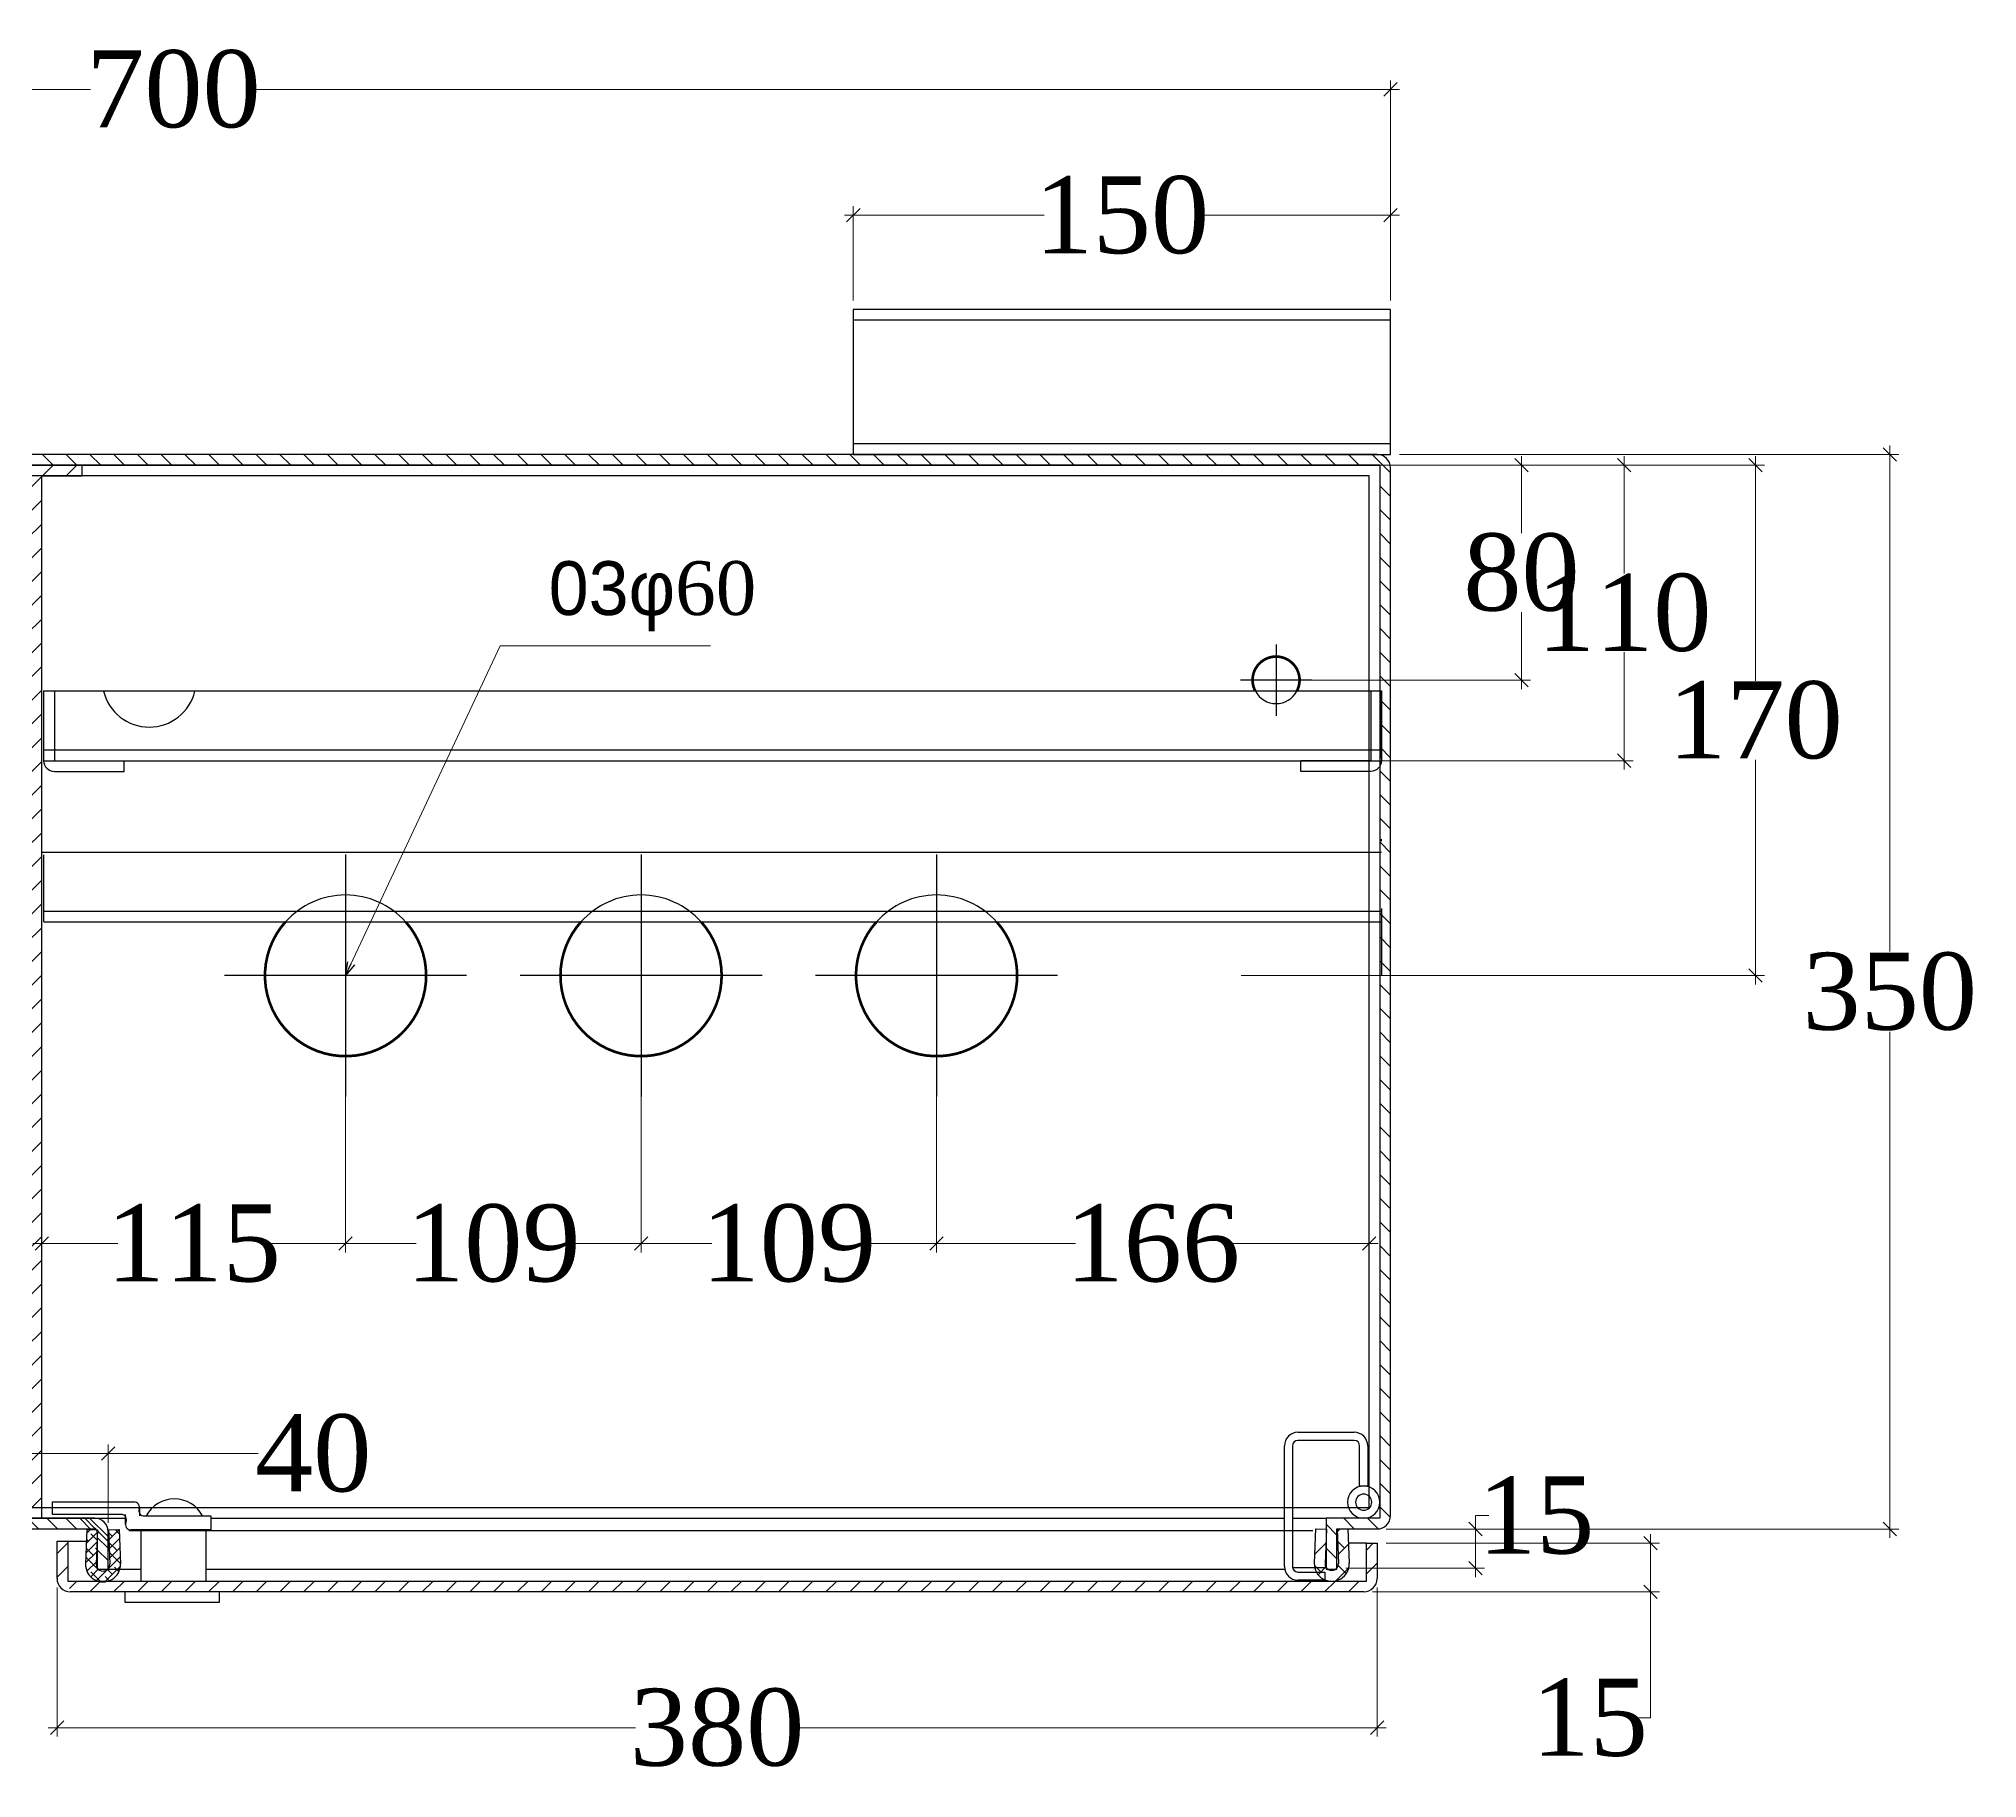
# Model space of a CAD drawing. Header units: inches. Extents: x -246336 to 136055, y -106871 to 69513.
# Drawn here: x -65527 to -63362, y -24993 to -23051 of the extents above; entities that cross this region are included whole.
import ezdxf

# ---------------------------------------------------------------- set-up
doc = ezdxf.new("R2010")
doc.units = ezdxf.units.IN
doc.header["$MEASUREMENT"] = 0
doc.styles.get("Standard").update_dxf_attribs({"font": 'VNTIME_0.TTF', "height": 86})
doc.dimstyles.get("Standard").update_dxf_attribs({"dimtxt": 0.18, "dimasz": 15, "dimexe": 10, "dimexo": 10, "dimgap": 0.09, "dimtad": 0, "dimtih": 1, "dimtoh": 1, "dimdec": 0, "dimzin": 0, "dimdsep": 32, "dimtxsty": 'Standard', "dimblk": 'OBLIQUE', "dimcen": 15, "dimdle": 10, "dimclrd": 3, "dimclre": 3, "dimclrt": 3, "dimadec": 0, "dimazin": 0, "dimtfac": 1, "dimtdec": 0, "dimtofl": 0, "dimtmove": 0, "dimatfit": 3, "dimldrblk": 'OPEN30', "dimfxl": 1, "dimtolj": 1, "dimtzin": 0, "dimlwd": 0, "dimlwe": 0, "dimarcsym": 0})
pattern_1 = [(45, (-76809.91, -26393.672), (-13.258252, 13.258252), [])]
pattern_2 = [(135, (-76809.91, -26393.672), (-10.606602, -10.606602), [])]

# ---------------------------------------------------------------- blocks, each defined once
blk = doc.blocks.new('_OBLIQUE')
at = {"color": 0, "linetype": 'ByBlock'}
blk.add_line((-0.5, -0.5), (0.5, 0.5), dxfattribs=at)
blk = doc.blocks.new('*D349')
at = {"color": 3, "lineweight": 0}
for p, q in [((-65184.4, -24197), (-65184.4, -24406.2)), ((-64854.4, -24197), (-64854.4, -24406.2)), ((-65194.4, -24396.2), (-65105.4, -24396.2)), ((-64844.4, -24396.2), (-64933.5, -24396.2))]:
    blk.add_line(p, q, dxfattribs=at)
at = {"layer": 'Defpoints', "color": 0}
for p in [(-65184.4, -24187), (-64854.4, -24187), (-64854.4, -24396.2)]:
    blk.add_point(p, dxfattribs=at)
at = {"color": 3, "lineweight": 0, "xscale": 15, "yscale": 15, "zscale": 15, "rotation": 180}
blk.add_blockref('_OBLIQUE', (-65184.4, -24396.2), dxfattribs=at)
at = {"color": 3, "lineweight": 0, "xscale": 15, "yscale": 15, "zscale": 15}
blk.add_blockref('_OBLIQUE', (-64854.4, -24396.2), dxfattribs=at)
at = {"color": 3, "insert": (-65019.4, -24396.2), "char_height": 86, "attachment_point": 5}
blk.add_mtext('\\A1;109', dxfattribs=at)
blk = doc.blocks.new('_Open30')
at = {"color": 0, "linetype": 'ByBlock', "lineweight": -2}
for p, q in [((-1, 0.27), (0, 0)), ((0, 0), (-1, -0.27)), ((0, 0), (-1, 0))]:
    blk.add_line(p, q, dxfattribs=at)
blk = doc.blocks.new('*D350')
at = {"color": 3, "lineweight": 0}
for p, q in [((-65506.6, -24780.2), (-65506.6, -24946.9)), ((-64032.4, -24780.2), (-64032.4, -24946.9)), ((-65516.6, -24936.9), (-64860.7, -24936.9)), ((-64022.4, -24936.9), (-64678.3, -24936.9))]:
    blk.add_line(p, q, dxfattribs=at)
at = {"layer": 'Defpoints', "color": 0}
for p in [(-65506.6, -24770.2), (-64032.4, -24770.2), (-64032.4, -24936.9)]:
    blk.add_point(p, dxfattribs=at)
at = {"color": 3, "lineweight": 0, "xscale": 15, "yscale": 15, "zscale": 15, "rotation": 180}
blk.add_blockref('_OBLIQUE', (-65506.6, -24936.9), dxfattribs=at)
at = {"color": 3, "lineweight": 0, "xscale": 15, "yscale": 15, "zscale": 15}
blk.add_blockref('_OBLIQUE', (-64032.4, -24936.9), dxfattribs=at)
at = {"color": 3, "insert": (-64769.5, -24936.9), "char_height": 86, "attachment_point": 5}
blk.add_mtext('\\A1;380', dxfattribs=at)
blk = doc.blocks.new('*D351')
at = {"color": 3, "lineweight": 0}
for p, q in [((-66735.8, -23343), (-66735.8, -23097.3)), ((-64017.4, -23343), (-64017.4, -23097.3)), ((-66745.8, -23107.3), (-65469.3, -23107.3)), ((-64007.4, -23107.3), (-65283.9, -23107.3))]:
    blk.add_line(p, q, dxfattribs=at)
at = {"layer": 'Defpoints', "color": 0}
for p in [(-64017.4, -23107.3), (-66735.8, -23353), (-64017.4, -23353)]:
    blk.add_point(p, dxfattribs=at)
at = {"color": 3, "lineweight": 0, "xscale": 15, "yscale": 15, "zscale": 15, "rotation": 180}
blk.add_blockref('_OBLIQUE', (-66735.8, -23107.3), dxfattribs=at)
at = {"color": 3, "lineweight": 0, "xscale": 15, "yscale": 15, "zscale": 15}
blk.add_blockref('_OBLIQUE', (-64017.4, -23107.3), dxfattribs=at)
at = {"color": 3, "insert": (-65376.6, -23107.3), "char_height": 86, "attachment_point": 5}
blk.add_mtext('\\A1;700', dxfattribs=at)
blk = doc.blocks.new('*X341')
at = {"color": 0}
for p, q in [((285.87, 553.82), (281.87, 557.82)), ((294.7, 553.82), (290.7, 557.82)), ((303.54, 553.82), (299.54, 557.82)), ((312.38, 553.82), (308.38, 557.82)), ((321.22, 553.82), (317.22, 557.82)), ((330.06, 553.82), (326.06, 557.82)), ((338.9, 553.82), (334.9, 557.82)), ((347.74, 553.82), (343.74, 557.82)), ((356.58, 553.82), (352.58, 557.82)), ((365.42, 553.82), (361.42, 557.82)), ((374.25, 553.82), (370.25, 557.82)), ((383.09, 553.82), (379.09, 557.82)), ((391.93, 553.82), (387.93, 557.82)), ((400.77, 553.82), (396.77, 557.82)), ((409.61, 553.82), (405.61, 557.82)), ((418.45, 553.82), (414.45, 557.82)), ((427.29, 553.82), (423.29, 557.82)), ((436.13, 553.82), (432.13, 557.82)), ((444.96, 553.82), (440.96, 557.82)), ((453.8, 553.82), (449.8, 557.82)), ((462.64, 553.82), (458.64, 557.82)), ((471.48, 553.82), (467.48, 557.82)), ((480.32, 553.82), (476.32, 557.82)), ((489.16, 553.82), (485.16, 557.82)), ((498, 553.82), (494, 557.82)), ((506.84, 553.82), (502.84, 557.82)), ((515.68, 553.82), (511.68, 557.82)), ((524.51, 553.82), (520.51, 557.82)), ((533.35, 553.82), (529.35, 557.82)), ((542.19, 553.82), (538.19, 557.82)), ((551.03, 553.82), (547.03, 557.82)), ((559.87, 553.82), (555.87, 557.82)), ((568.71, 553.82), (564.71, 557.82)), ((577.55, 553.82), (573.55, 557.82)), ((586.39, 553.82), (582.39, 557.82)), ((595.22, 553.82), (591.22, 557.82)), ((604.06, 553.82), (600.06, 557.82)), ((612.9, 553.82), (608.9, 557.82)), ((621.74, 553.82), (617.74, 557.82)), ((630.58, 553.82), (626.58, 557.82)), ((639.42, 553.82), (635.42, 557.82)), ((648.26, 553.82), (644.26, 557.82)), ((657.1, 553.82), (653.1, 557.82)), ((665.94, 553.82), (661.94, 557.82)), ((674.77, 553.82), (670.77, 557.82)), ((683.61, 553.82), (679.61, 557.82)), ((692.45, 553.82), (688.45, 557.82)), ((701.29, 553.82), (697.29, 557.82)), ((710.13, 553.82), (706.13, 557.82)), ((718.97, 553.82), (714.97, 557.82)), ((727.81, 553.82), (723.81, 557.82)), ((736.65, 553.82), (732.65, 557.82)), ((745.48, 553.82), (741.48, 557.82)), ((754.32, 553.82), (750.32, 557.82)), ((763.16, 553.82), (759.16, 557.82)), ((772, 553.82), (768, 557.82)), ((780.84, 553.82), (776.84, 557.82)), ((789.68, 553.82), (785.68, 557.82)), ((798.52, 553.82), (794.52, 557.82)), ((807.36, 553.82), (803.36, 557.82)), ((816.2, 553.82), (812.2, 557.82)), ((825.03, 553.82), (821.03, 557.82)), ((833.87, 553.82), (829.87, 557.82)), ((842.71, 553.82), (838.71, 557.82)), ((851.55, 553.82), (847.55, 557.82)), ((860.39, 553.82), (856.39, 557.82)), ((869.23, 553.82), (865.23, 557.82)), ((878.07, 553.82), (874.07, 557.82)), ((886.91, 553.82), (882.91, 557.82)), ((895.75, 553.82), (891.75, 557.82)), ((904.58, 553.82), (900.58, 557.82)), ((913.42, 553.82), (909.42, 557.82)), ((922.26, 553.82), (918.26, 557.82)), ((931.1, 553.82), (927.1, 557.82)), ((939.94, 553.82), (935.94, 557.82)), ((948.78, 553.82), (944.78, 557.82)), ((957.62, 553.82), (953.62, 557.82)), ((966.46, 553.82), (962.46, 557.82)), ((975.29, 553.82), (971.29, 557.82)), ((984.13, 553.82), (980.13, 557.82)), ((992.97, 553.82), (988.97, 557.82)), ((1001.81, 553.82), (997.81, 557.82)), ((1010.65, 553.82), (1006.65, 557.82)), ((1019.49, 553.82), (1015.49, 557.82)), ((1028.33, 553.82), (1024.33, 557.82)), ((1037.17, 553.82), (1033.17, 557.82)), ((1046.01, 553.82), (1042.01, 557.82)), ((1054.84, 553.82), (1050.84, 557.82)), ((1063.68, 553.82), (1059.68, 557.82)), ((1072.52, 553.82), (1068.52, 557.82)), ((1081.36, 553.82), (1077.36, 557.82)), ((1090.2, 553.82), (1086.2, 557.82)), ((1099.04, 553.82), (1095.04, 557.82)), ((1107.88, 553.82), (1103.88, 557.82)), ((1116.72, 553.82), (1112.72, 557.82)), ((1125.55, 553.82), (1121.55, 557.82)), ((1134.39, 553.82), (1130.39, 557.82)), ((1143.23, 553.82), (1139.23, 557.82)), ((1152.07, 553.82), (1148.07, 557.82)), ((1160.91, 553.82), (1156.91, 557.82)), ((1169.75, 553.82), (1165.75, 557.82)), ((1181.43, 550.98), (1174.59, 557.82)), ((279.31, 551.54), (275.82, 555.03)), ((279.31, 542.7), (275.31, 546.7)), ((1181.43, 542.15), (1177.43, 546.15)), ((279.31, 533.86), (275.31, 537.86)), ((1181.43, 533.31), (1177.43, 537.31)), ((279.31, 525.02), (275.31, 529.02)), ((1181.43, 524.47), (1177.43, 528.47)), ((279.31, 516.19), (275.31, 520.19)), ((1181.43, 515.63), (1177.43, 519.63)), ((279.31, 507.35), (275.31, 511.35)), ((1181.43, 506.79), (1177.43, 510.79)), ((279.31, 498.51), (275.31, 502.51)), ((1181.43, 497.95), (1177.43, 501.95)), ((279.31, 489.67), (275.31, 493.67)), ((1181.43, 489.11), (1177.43, 493.11)), ((279.31, 480.83), (275.31, 484.83)), ((1181.43, 480.27), (1177.43, 484.27)), ((279.31, 471.99), (275.31, 475.99)), ((1181.43, 471.44), (1177.43, 475.44)), ((279.31, 463.15), (275.31, 467.15)), ((1181.43, 462.6), (1177.43, 466.6)), ((279.31, 454.31), (275.31, 458.31)), ((1181.43, 453.76), (1177.43, 457.76)), ((279.31, 445.47), (275.31, 449.47)), ((1181.43, 444.92), (1177.43, 448.92)), ((279.31, 436.64), (275.31, 440.64)), ((1181.43, 436.08), (1177.43, 440.08)), ((279.31, 427.8), (275.31, 431.8)), ((1181.43, 427.24), (1177.43, 431.24)), ((279.31, 418.96), (275.31, 422.96)), ((1181.43, 418.4), (1177.43, 422.4)), ((279.31, 410.12), (275.31, 414.12)), ((1181.43, 409.56), (1177.43, 413.56)), ((279.31, 401.28), (275.31, 405.28)), ((1181.43, 400.72), (1177.43, 404.72)), ((279.31, 392.44), (275.31, 396.44)), ((1181.43, 391.89), (1177.43, 395.89)), ((279.31, 383.6), (275.31, 387.6)), ((1181.43, 383.05), (1177.43, 387.05)), ((279.31, 374.76), (275.31, 378.76)), ((1181.43, 374.21), (1177.43, 378.21)), ((279.31, 365.92), (275.31, 369.92)), ((1181.43, 365.37), (1177.43, 369.37)), ((279.31, 357.09), (275.31, 361.09)), ((1181.43, 356.53), (1177.43, 360.53)), ((279.31, 348.25), (275.31, 352.25)), ((1181.43, 347.69), (1177.43, 351.69)), ((279.31, 339.41), (275.31, 343.41)), ((1181.43, 338.85), (1177.43, 342.85)), ((279.31, 330.57), (275.31, 334.57)), ((1181.43, 330.01), (1177.43, 334.01)), ((279.31, 321.73), (275.31, 325.73)), ((1181.43, 321.18), (1177.43, 325.18)), ((279.31, 312.89), (275.31, 316.89)), ((1181.43, 312.34), (1177.43, 316.34)), ((279.31, 304.05), (275.31, 308.05)), ((1181.43, 303.5), (1177.43, 307.5)), ((279.31, 295.21), (275.31, 299.21)), ((1181.43, 294.66), (1177.43, 298.66)), ((279.31, 286.38), (275.31, 290.38)), ((1181.43, 285.82), (1177.43, 289.82)), ((279.31, 277.54), (275.31, 281.54)), ((1181.43, 276.98), (1177.43, 280.98)), ((279.31, 268.7), (275.31, 272.7)), ((1181.43, 268.14), (1177.43, 272.14)), ((279.31, 259.86), (275.31, 263.86)), ((1181.43, 259.3), (1177.43, 263.3)), ((279.31, 251.02), (275.31, 255.02)), ((1181.43, 250.46), (1177.43, 254.46)), ((279.31, 242.18), (275.31, 246.18)), ((1181.43, 241.63), (1177.43, 245.63)), ((279.31, 233.34), (275.31, 237.34)), ((1181.43, 232.79), (1177.43, 236.79)), ((279.31, 224.5), (275.31, 228.5)), ((1181.43, 223.95), (1177.43, 227.95)), ((279.31, 215.66), (275.31, 219.66)), ((1181.43, 215.11), (1177.43, 219.11)), ((279.31, 206.83), (275.31, 210.83)), ((1181.43, 206.27), (1177.43, 210.27)), ((279.31, 197.99), (275.31, 201.99)), ((1181.43, 197.43), (1177.43, 201.43)), ((279.31, 189.15), (275.31, 193.15)), ((1181.43, 188.59), (1177.43, 192.59)), ((279.31, 180.31), (275.31, 184.31)), ((1181.43, 179.75), (1177.43, 183.75)), ((279.31, 171.47), (275.31, 175.47)), ((1181.43, 170.91), (1177.43, 174.91)), ((279.31, 162.63), (275.31, 166.63)), ((1181.38, 162.13), (1177.43, 166.08)), ((295.31, 146.63), (280.12, 161.82)), ((292.96, 157.82), (288.96, 161.82)), ((299.31, 160.31), (297.8, 161.82)), ((1161.43, 155.56), (1157.43, 159.56)), ((1168, 157.82), (1164, 161.82)), ((1176.82, 157.84), (1172.84, 161.82)), ((299.31, 151.47), (295.31, 155.47)), ((1161.43, 146.72), (1157.43, 150.72))]:
    blk.add_line(p, q, dxfattribs=at)
blk = doc.blocks.new('*D354')
at = {"color": 3, "lineweight": 0}
for p, q in [((-65618.6, -24630.7), (-65449.6, -24630.7)), ((-65608.6, -24708), (-65608.6, -24620.7)), ((-65449.6, -24708), (-65449.6, -24620.7)), ((-65449.6, -24630.7), (-65281.9, -24630.7))]:
    blk.add_line(p, q, dxfattribs=at)
at = {"layer": 'Defpoints', "color": 0}
for p in [(-65449.6, -24630.7), (-65608.6, -24718), (-65449.6, -24718)]:
    blk.add_point(p, dxfattribs=at)
at = {"color": 3, "lineweight": 0, "xscale": 15, "yscale": 15, "zscale": 15, "rotation": 180}
blk.add_blockref('_OBLIQUE', (-65608.6, -24630.7), dxfattribs=at)
at = {"color": 3, "lineweight": 0, "xscale": 15, "yscale": 15, "zscale": 15}
blk.add_blockref('_OBLIQUE', (-65449.6, -24630.7), dxfattribs=at)
at = {"color": 3, "insert": (-65220.5, -24630.7), "char_height": 86, "attachment_point": 5}
blk.add_mtext('\\A1;40', dxfattribs=at)
blk = doc.blocks.new('*D355')
at = {"color": 3, "lineweight": 0}
for p, q in [((-65523.7, -24197), (-65523.7, -24406.2)), ((-65184.4, -24197), (-65184.4, -24406.2)), ((-65533.7, -24396.2), (-65438.6, -24396.2)), ((-65174.4, -24396.2), (-65269.5, -24396.2))]:
    blk.add_line(p, q, dxfattribs=at)
at = {"layer": 'Defpoints', "color": 0}
for p in [(-65523.7, -24187), (-65184.4, -24187), (-65523.7, -24396.2)]:
    blk.add_point(p, dxfattribs=at)
at = {"color": 3, "lineweight": 0, "xscale": 15, "yscale": 15, "zscale": 15, "rotation": 180}
blk.add_blockref('_OBLIQUE', (-65523.7, -24396.2), dxfattribs=at)
at = {"color": 3, "lineweight": 0, "xscale": 15, "yscale": 15, "zscale": 15}
blk.add_blockref('_OBLIQUE', (-65184.4, -24396.2), dxfattribs=at)
at = {"color": 3, "insert": (-65354, -24396.2), "char_height": 86, "attachment_point": 5}
blk.add_mtext('\\A1;115', dxfattribs=at)
blk = doc.blocks.new('*D361')
at = {"color": 3, "lineweight": 0}
for p, q in [((-63459.9, -23505), (-63459.9, -24070.2)), ((-64007.4, -23515), (-63449.9, -23515)), ((-63459.9, -24725), (-63459.9, -24159.8)), ((-64022.4, -24715), (-63449.9, -24715))]:
    blk.add_line(p, q, dxfattribs=at)
at = {"layer": 'Defpoints', "color": 0}
for p in [(-64017.4, -23515), (-64032.4, -24715), (-63459.9, -24715)]:
    blk.add_point(p, dxfattribs=at)
at = {"color": 3, "lineweight": 0, "xscale": 15, "yscale": 15, "zscale": 15}
for p, rotation in [((-63459.9, -23515), 90), ((-63459.9, -24715), 270)]:
    blk.add_blockref('_OBLIQUE', p, dxfattribs=dict(at, rotation=rotation))
at = {"color": 3, "insert": (-63459.9, -24115), "char_height": 86, "attachment_point": 5}
blk.add_mtext('\\A1;350', dxfattribs=at)
blk = doc.blocks.new('*D362')
at = {"color": 3, "lineweight": 0}
for p, q in [((-63831.2, -23527), (-63599.9, -23527)), ((-63609.9, -23517), (-63609.9, -23768)), ((-63609.9, -24107), (-63609.9, -23856)), ((-64184.4, -24097), (-63599.9, -24097))]:
    blk.add_line(p, q, dxfattribs=at)
at = {"layer": 'Defpoints', "color": 0}
for p in [(-63841.2, -23527), (-63609.9, -23527), (-64194.4, -24097)]:
    blk.add_point(p, dxfattribs=at)
at = {"color": 3, "lineweight": 0, "xscale": 15, "yscale": 15, "zscale": 15}
for p, rotation in [((-63609.9, -23527), 90), ((-63609.9, -24097), 270)]:
    blk.add_blockref('_OBLIQUE', p, dxfattribs=dict(at, rotation=rotation))
at = {"color": 3, "insert": (-63609.9, -23812), "char_height": 86, "attachment_point": 5}
blk.add_mtext('\\A1;170', dxfattribs=at)
blk = doc.blocks.new('*D364')
at = {"color": 3, "lineweight": 0}
for p, q in [((-63922.6, -24715), (-63922.6, -24700)), ((-63922.6, -24700), (-63907.6, -24700)), ((-64022.4, -24715), (-63912.6, -24715)), ((-63922.6, -24768.8), (-63922.6, -24715)), ((-64067.4, -24758.8), (-63912.6, -24758.8))]:
    blk.add_line(p, q, dxfattribs=at)
at = {"layer": 'Defpoints', "color": 0}
for p in [(-64032.4, -24715), (-63922.6, -24715), (-64077.4, -24758.8)]:
    blk.add_point(p, dxfattribs=at)
at = {"color": 3, "lineweight": 0, "xscale": 15, "yscale": 15, "zscale": 15}
for p, rotation in [((-63922.6, -24715), 90), ((-63922.6, -24758.8), 270)]:
    blk.add_blockref('_OBLIQUE', p, dxfattribs=dict(at, rotation=rotation))
at = {"color": 3, "insert": (-63854.8, -24700), "char_height": 86, "attachment_point": 5}
blk.add_mtext('\\A1;15', dxfattribs=at)
blk = doc.blocks.new('*D365')
at = {"color": 3, "lineweight": 0}
for p, q in [((-63727.2, -24720.9), (-63727.2, -24785.2)), ((-64022.4, -24730.9), (-63717.2, -24730.9)), ((-64037.4, -24785.2), (-63717.2, -24785.2)), ((-63727.2, -24785.2), (-63727.2, -24925.9)), ((-63727.2, -24925.9), (-63742.2, -24925.9))]:
    blk.add_line(p, q, dxfattribs=at)
at = {"layer": 'Defpoints', "color": 0}
for p in [(-64032.4, -24730.9), (-64047.4, -24785.2), (-63727.2, -24785.2)]:
    blk.add_point(p, dxfattribs=at)
at = {"color": 3, "lineweight": 0, "xscale": 15, "yscale": 15, "zscale": 15}
for p, rotation in [((-63727.2, -24730.9), 90), ((-63727.2, -24785.2), 270)]:
    blk.add_blockref('_OBLIQUE', p, dxfattribs=dict(at, rotation=rotation))
at = {"color": 3, "insert": (-63794.9, -24925.9), "char_height": 86, "attachment_point": 5}
blk.add_mtext('\\A1;15', dxfattribs=at)
blk = doc.blocks.new('*D366')
at = {"color": 3, "lineweight": 0}
for p, q in [((-64524.4, -24197), (-64524.4, -24406.2)), ((-64041.4, -24197), (-64041.4, -24406.2)), ((-64534.4, -24396.2), (-64369.4, -24396.2)), ((-64031.4, -24396.2), (-64196.5, -24396.2))]:
    blk.add_line(p, q, dxfattribs=at)
at = {"layer": 'Defpoints', "color": 0}
for p in [(-64524.4, -24187), (-64041.4, -24187), (-64524.4, -24396.2)]:
    blk.add_point(p, dxfattribs=at)
at = {"color": 3, "lineweight": 0, "xscale": 15, "yscale": 15, "zscale": 15, "rotation": 180}
blk.add_blockref('_OBLIQUE', (-64524.4, -24396.2), dxfattribs=at)
at = {"color": 3, "lineweight": 0, "xscale": 15, "yscale": 15, "zscale": 15}
blk.add_blockref('_OBLIQUE', (-64041.4, -24396.2), dxfattribs=at)
at = {"color": 3, "insert": (-64282.9, -24396.2), "char_height": 86, "attachment_point": 5}
blk.add_mtext('\\A1;166', dxfattribs=at)
blk = doc.blocks.new('*D367')
at = {"color": 3, "lineweight": 0}
for p, q in [((-64854.4, -24197), (-64854.4, -24406.2)), ((-64524.4, -24197), (-64524.4, -24406.2)), ((-64864.4, -24396.2), (-64775.4, -24396.2)), ((-64514.4, -24396.2), (-64603.5, -24396.2))]:
    blk.add_line(p, q, dxfattribs=at)
at = {"layer": 'Defpoints', "color": 0}
for p in [(-64854.4, -24187), (-64524.4, -24187), (-64524.4, -24396.2)]:
    blk.add_point(p, dxfattribs=at)
at = {"color": 3, "lineweight": 0, "xscale": 15, "yscale": 15, "zscale": 15, "rotation": 180}
blk.add_blockref('_OBLIQUE', (-64854.4, -24396.2), dxfattribs=at)
at = {"color": 3, "lineweight": 0, "xscale": 15, "yscale": 15, "zscale": 15}
blk.add_blockref('_OBLIQUE', (-64524.4, -24396.2), dxfattribs=at)
at = {"color": 3, "insert": (-64689.4, -24396.2), "char_height": 86, "attachment_point": 5}
blk.add_mtext('\\A1;109', dxfattribs=at)
blk = doc.blocks.new('*D368')
at = {"color": 3, "lineweight": 0}
for p, q in [((-64135.3, -23527), (-63861.2, -23527)), ((-63871.2, -23517), (-63871.2, -23603)), ((-63871.2, -23777), (-63871.2, -23691)), ((-64135.3, -23767), (-63861.2, -23767))]:
    blk.add_line(p, q, dxfattribs=at)
at = {"layer": 'Defpoints', "color": 0}
for p in [(-64145.3, -23527), (-63871.2, -23527), (-64145.3, -23767)]:
    blk.add_point(p, dxfattribs=at)
at = {"color": 3, "lineweight": 0, "xscale": 15, "yscale": 15, "zscale": 15}
for p, rotation in [((-63871.2, -23527), 90), ((-63871.2, -23767), 270)]:
    blk.add_blockref('_OBLIQUE', p, dxfattribs=dict(at, rotation=rotation))
at = {"color": 3, "insert": (-63871.2, -23647), "char_height": 86, "attachment_point": 5}
blk.add_mtext('\\A1;80', dxfattribs=at)
blk = doc.blocks.new('*D369')
at = {"color": 3, "lineweight": 0}
for p, q in [((-64107.6, -23527), (-63746.5, -23527)), ((-63756.5, -23517), (-63756.5, -23648)), ((-63756.5, -23867), (-63756.5, -23736)), ((-64107.6, -23857), (-63746.5, -23857))]:
    blk.add_line(p, q, dxfattribs=at)
at = {"layer": 'Defpoints', "color": 0}
for p in [(-64117.6, -23527), (-63756.5, -23527), (-64117.6, -23857)]:
    blk.add_point(p, dxfattribs=at)
at = {"color": 3, "lineweight": 0, "xscale": 15, "yscale": 15, "zscale": 15}
for p, rotation in [((-63756.5, -23527), 90), ((-63756.5, -23857), 270)]:
    blk.add_blockref('_OBLIQUE', p, dxfattribs=dict(at, rotation=rotation))
at = {"color": 3, "insert": (-63756.5, -23692), "char_height": 86, "attachment_point": 5}
blk.add_mtext('\\A1;110', dxfattribs=at)
blk = doc.blocks.new('*D370')
at = {"color": 3, "lineweight": 0}
for p, q in [((-64627.4, -23247.9), (-64404.4, -23247.9)), ((-64617.4, -23343), (-64617.4, -23237.9)), ((-64007.4, -23247.9), (-64230.5, -23247.9)), ((-64017.4, -23343), (-64017.4, -23237.9))]:
    blk.add_line(p, q, dxfattribs=at)
at = {"layer": 'Defpoints', "color": 0}
for p in [(-64017.4, -23247.9), (-64617.4, -23353), (-64017.4, -23353)]:
    blk.add_point(p, dxfattribs=at)
at = {"color": 3, "lineweight": 0, "xscale": 15, "yscale": 15, "zscale": 15, "rotation": 180}
blk.add_blockref('_OBLIQUE', (-64617.4, -23247.9), dxfattribs=at)
at = {"color": 3, "lineweight": 0, "xscale": 15, "yscale": 15, "zscale": 15}
blk.add_blockref('_OBLIQUE', (-64017.4, -23247.9), dxfattribs=at)
at = {"color": 3, "insert": (-64317.4, -23247.9), "char_height": 86, "attachment_point": 5}
blk.add_mtext('\\A1;150', dxfattribs=at)

msp = doc.modelspace()

# ---------------------------------------------------------------- hatches: boundary and pattern name
at = {"linetype": 'Continuous'}
h = msp.add_hatch(dxfattribs=at)
h.set_pattern_fill('ANSI31', color=256, scale=150, style=0)
h.set_pattern_definition(pattern_1)
h.paths.add_polyline_path([(-65593.114, -24690.986), (-65593.114, -24702.986), (-65523.672, -24702.986), (-65523.672, -23538.986), (-65478.672, -23538.986), (-65478.672, -23526.986), (-65540.738, -23526.986), (-65540.738, -24690.986)])
h = msp.add_hatch(dxfattribs=at)
h.set_pattern_fill('ANSI31', color=256, scale=120, angle=90, style=0)
h.set_pattern_definition(pattern_2)
edge = h.paths.add_edge_path()
edge.add_line((-65593.601, -24714.986), (-65464.638, -24714.986))
edge.add_line((-65464.638, -24702.986), (-65593.601, -24702.986))
edge.add_arc((-65593.601, -24717.986), 15, 90, 180)
edge.add_line((-65608.601, -24717.986), (-65608.601, -24759.986))
edge.add_line((-65596.601, -24759.986), (-65596.601, -24717.986))
edge.add_line((-65608.601, -24759.986), (-65596.601, -24759.986))
h = msp.add_hatch(dxfattribs=at)
h.set_pattern_fill('ANSI38', color=256, scale=60, style=0)
h.set_pattern_definition([(45, (-76809.9096, -26393.6716), (-5.303301, 5.303301), []), (135, (-76809.9096, -26393.6716), (-15.9099026, 5.303301), [18.75, -11.25])])
h.paths.add_polyline_path([(-65474.779, -24753.854, 1.03975104), (-65435.808, -24753.854), (-65437.303, -24715.53), (-65449.294, -24715.997), (-65447.799, -24754.322, -1.03975104), (-65462.788, -24754.322), (-65461.294, -24715.997), (-65473.284, -24715.53)])
h = msp.add_hatch(dxfattribs=at)
h.set_pattern_fill('ANSI31', color=256, scale=120, angle=90, style=0)
h.set_pattern_definition(pattern_2)
edge = h.paths.add_edge_path()
edge.add_line((-65461.638, -24717.986), (-65461.638, -24759.986))
edge.add_line((-65449.638, -24759.986), (-65449.638, -24717.986))
edge.add_arc((-65464.638, -24717.986), 3, 0, 90)
edge.add_arc((-65464.638, -24717.986), 15, 0, 90)
h = msp.add_hatch(dxfattribs=at)
h.set_pattern_fill('ANSI38', color=256, scale=150, style=0)
h.set_pattern_definition([(45, (-76809.91, -26393.672), (-13.258252, 13.258252), []), (135, (-76809.91, -26393.672), (-39.774756, 13.258252), [46.875, -28.125])])
edge = h.paths.add_edge_path()
edge.add_line((-64101.062, -24714.789), (-64102.556, -24753.113))
edge.add_arc((-64083.071, -24753.873), 19.5, 177.767101, 362.232899)
edge.add_line((-64063.585, -24753.113), (-64065.08, -24714.789))
edge.add_line((-64065.08, -24714.789), (-64077.071, -24715.256))
edge.add_line((-64077.071, -24715.256), (-64075.576, -24753.581))
edge.add_arc((-64083.071, -24753.873), 7.5, -182.232899, 2.232899, ccw=False)
edge.add_line((-64090.565, -24753.581), (-64089.071, -24715.256))
edge.add_line((-64089.071, -24715.256), (-64101.062, -24714.789))
edge = h.paths.add_edge_path(flags=16)
edge.add_line((-64090.924, -24764.43), (-64090.924, -24772.044))
edge.add_line((-64090.924, -24763.044), (-64090.924, -24764.43))
h = msp.add_hatch(dxfattribs=at)
h.set_pattern_fill('ANSI31', color=256, scale=150, style=0)
h.set_pattern_definition(pattern_1)
edge = h.paths.add_edge_path()
edge.add_line((-64047.424, -24785.246), (-65491.638, -24785.246))
edge.add_line((-65494.638, -24773.246), (-64044.424, -24773.246))
edge.add_line((-65494.638, -24728.408), (-65494.638, -24773.246))
edge.add_line((-65506.638, -24770.246), (-65506.638, -24728.408))
edge.add_line((-65506.638, -24728.408), (-65494.638, -24728.408))
edge.add_line((-64044.424, -24773.246), (-64044.424, -24730.904))
edge.add_arc((-64047.424, -24770.246), 15, 270, 360)
edge.add_line((-64032.424, -24730.904), (-64032.424, -24770.246))
edge.add_line((-64044.424, -24730.904), (-64032.424, -24730.904))

# ---------------------------------------------------------------- linework, layer by layer
for p, q in [((-64617.424, -23352.986), (-64617.424, -23514.986)), ((-64017.424, -23352.986), (-64617.424, -23352.986)), ((-64017.424, -23502.986), (-64017.424, -23352.986)), ((-64017.424, -23364.986), (-64617.424, -23364.986)), ((-64017.424, -23502.986), (-64617.424, -23502.986)), ((-64017.424, -23514.986), (-64017.424, -23502.986)), ((-65025.774, -23526.986), (-66723.774, -23526.986)), ((-64032.424, -23514.986), (-65025.774, -23514.986)), ((-65025.774, -23526.986), (-64029.424, -23526.986)), ((-64029.424, -23526.986), (-65025.774, -23526.986)), ((-64617.424, -23514.986), (-64017.424, -23514.986)), ((-64029.424, -23526.986), (-64029.424, -24702.986)), ((-65025.774, -23538.986), (-66711.774, -23538.986)), ((-64041.424, -23538.986), (-65025.774, -23538.986)), ((-64041.424, -24690.986), (-64041.424, -23538.986)), ((-64027.589, -23779.47), (-65521.595, -23779.47)), ((-65521.595, -23779.47), (-65521.595, -23856.986)), ((-64027.589, -23854.47), (-64027.589, -23779.47)), ((-64027.589, -23779.47), (-64027.589, -23856.986)), ((-65521.595, -23844.986), (-64027.589, -23844.986)), ((-65521.595, -23856.986), (-64027.589, -23856.986)), ((-65431.595, -23868.986), (-65431.595, -23856.986)), ((-64117.589, -23868.986), (-64117.589, -23856.986)), ((-64027.589, -23959.47), (-65523.672, -23959.47)), ((-65521.595, -23961.986), (-65521.595, -24036.986)), ((-64027.589, -23946.986), (-64027.589, -23944.47)), ((-65521.381, -24024.986), (-64027.375, -24024.986)), ((-64027.589, -24021.986), (-64027.589, -24096.986)), ((-65521.381, -24036.986), (-64027.375, -24036.986)), ((-64120.924, -24607.044), (-64057.924, -24607.044)), ((-64135.924, -24757.044), (-64135.924, -24622.044)), ((-64126.924, -24622.044), (-64126.924, -24757.044)), ((-64057.924, -24616.044), (-64120.924, -24616.044)), ((-64051.924, -24667.044), (-64051.924, -24622.044)), ((-64042.924, -24622.044), (-64042.924, -24667.044)), ((-64042.924, -24667.044), (-64051.924, -24667.044)), ((-66651.774, -24690.986), (-64101.424, -24690.986)), ((-65511.773, -24698.711), (-65511.773, -24684.843)), ((-65511.773, -24684.843), (-65420.633, -24684.843)), ((-65511.773, -24698.711), (-65511.773, -24698.711)), ((-65434.994, -24698.711), (-65511.773, -24698.711)), ((-65430.245, -24710.046), (-65430.245, -24698.711)), ((-65414.633, -24690.843), (-65414.633, -24700.444)), ((-64101.424, -24690.986), (-64041.424, -24690.986)), ((-65640.086, -24702.986), (-65429.247, -24702.986)), ((-65464.638, -24702.986), (-65593.601, -24702.986)), ((-65593.601, -24714.986), (-65464.638, -24714.986)), ((-65481.095, -24702.871), (-65469.231, -24715.097)), ((-65473.284, -24715.53), (-65474.779, -24753.854)), ((-65473.284, -24715.53), (-65461.294, -24715.997)), ((-65470.343, -24702.871), (-65449.212, -24723.618)), ((-65461.294, -24715.997), (-65462.788, -24754.322)), ((-65461.638, -24717.986), (-65461.638, -24759.986)), ((-65449.638, -24759.986), (-65449.638, -24717.986)), ((-65449.294, -24715.997), (-65437.303, -24715.53)), ((-65449.294, -24715.997), (-65447.799, -24754.322)), ((-65437.303, -24715.53), (-65435.808, -24753.854)), ((-65426.4, -24716.776), (-64104.298, -24716.776)), ((-65334.839, -24716.046), (-65424.245, -24716.046)), ((-65413.077, -24717.193), (-65413.077, -24773.246)), ((-65409.186, -24700.444), (-65334.839, -24700.444)), ((-65340.579, -24717.193), (-65340.579, -24773.246)), ((-65334.839, -24700.444), (-65334.839, -24716.046)), ((-65334.839, -24702.986), (-64135.924, -24702.986)), ((-64138.174, -24702.986), (-64135.924, -24702.986)), ((-64126.924, -24702.986), (-64089.424, -24702.986)), ((-64101.062, -24714.789), (-64102.556, -24753.113)), ((-64101.062, -24714.789), (-64089.071, -24715.256)), ((-64089.071, -24715.256), (-64090.565, -24753.581)), ((-64077.071, -24715.256), (-64065.08, -24714.789)), ((-64077.071, -24715.256), (-64075.576, -24753.581)), ((-64065.08, -24714.789), (-64063.585, -24753.113)), ((-65506.638, -24728.408), (-65494.638, -24728.408)), ((-65506.638, -24770.246), (-65506.638, -24728.408)), ((-65494.638, -24728.408), (-65473.787, -24728.408)), ((-65494.638, -24728.408), (-65494.638, -24773.246)), ((-65461.446, -24724.73), (-65449.953, -24735.844)), ((-64044.424, -24730.904), (-64064.451, -24730.904)), ((-64044.424, -24730.904), (-64032.424, -24730.904)), ((-64044.424, -24773.246), (-64044.424, -24730.904)), ((-64032.424, -24730.904), (-64032.424, -24770.246)), ((-65461.638, -24759.986), (-65449.638, -24759.986)), ((-65449.638, -24759.986), (-65413.077, -24759.986)), ((-65340.579, -24759.986), (-64135.633, -24759.986)), ((-64089.109, -24758.321), (-64126.786, -24758.321)), ((-64120.924, -24763.044), (-64090.924, -24763.044)), ((-64090.924, -24763.044), (-64090.924, -24764.43)), ((-64090.924, -24764.43), (-64090.924, -24772.044)), ((-65494.638, -24773.246), (-64044.424, -24773.246)), ((-64047.424, -24785.246), (-65491.638, -24785.246)), ((-65430.576, -24797.137), (-65430.576, -24784.645)), ((-65430.576, -24784.645), (-65325.579, -24784.645)), ((-65325.579, -24784.645), (-65325.579, -24797.137)), ((-64090.924, -24772.044), (-64120.924, -24772.044)), ((-65325.579, -24797.137), (-65430.576, -24797.137))]:
    msp.add_line(p, q)
for points in [[(-66663.774, -24759.986), (-66663.774, -24702.986), (-66723.774, -24702.986), (-66723.774, -23526.986), (-64029.424, -23526.986), (-64029.424, -24702.986), (-64089.424, -24702.986), (-64089.424, -24759.986), (-64077.424, -24759.986), (-64077.424, -24714.986), (-64032.424, -24714.986, 0.41421356), (-64017.424, -24699.986), (-64017.424, -23529.986, 0.41421356), (-64032.424, -23514.986), (-66720.774, -23514.986, 0.41421356), (-66735.774, -23529.986), (-66735.774, -24699.986, 0.41421356), (-66720.774, -24714.986), (-66675.774, -24714.986), (-66675.774, -24759.986), (-66663.774, -24759.986), (-66675.774, -24759.986)], [(-65521.595, -23778.986), (-65521.595, -23856.986, 0.41421356), (-65509.595, -23868.986), (-65431.595, -23868.986)], [(-64027.589, -23778.986), (-64027.589, -23856.986, -0.41421356), (-64039.589, -23868.986), (-64117.589, -23868.986)], [(-65117.342, -24036.986, 0.4472136), (-65251.506, -24036.986)], [(-64787.342, -24036.986, 0.4472136), (-64921.506, -24036.986)], [(-64457.342, -24036.986, 0.4472136), (-64591.506, -24036.986)]]:
    msp.add_lwpolyline(points, format="xyb")
msp.add_lwpolyline([(-65593.114, -24690.986), (-65593.114, -24702.986), (-65523.672, -24702.986), (-65523.672, -23538.986), (-65478.672, -23538.986), (-65478.672, -23526.986), (-65540.738, -23526.986), (-65540.738, -24690.986)], close=True)
at = {"const_width": 3}
for points in [[(-64122.178, -23779.47, 1.67742944), (-64168.361, -23779.47)], [(-65251.506, -24036.986, 1.38947275), (-65094.737, -24104.486, 1.38947275)], [(-65094.737, -24104.486, 0.20613694), (-65117.342, -24036.986)], [(-64921.506, -24036.986, 0.20613694), (-64944.111, -24104.486, 0.16299527)], [(-64764.737, -24104.486, 0.20613694), (-64787.342, -24036.986)], [(-64591.506, -24036.986, 0.20567308), (-64614.111, -24104.486, 0.16299527)], [(-64434.737, -24104.486, 0.20613694), (-64457.342, -24036.986)], [(-64944.111, -24104.486, 0.91986621), (-64764.737, -24104.486, 0.91986621)], [(-64614.111, -24104.486, 0.91986621), (-64434.737, -24104.486, 0.91986621)]]:
    msp.add_lwpolyline(points, format="xyb", dxfattribs=at)
at = {"color": 3}
for points in [[(-64145.269, -23727.152), (-64145.269, -23806.821)], [(-64105.435, -23766.986), (-64185.104, -23766.986)], [(-65184.424, -23961.893), (-65184.424, -24232.08)], [(-64854.424, -23961.893), (-64854.424, -24232.08)], [(-64524.424, -23961.893), (-64524.424, -24232.08)], [(-65049.33, -24096.986), (-65319.517, -24096.986)], [(-64719.33, -24096.986), (-64989.517, -24096.986)], [(-64389.33, -24096.986), (-64659.517, -24096.986)]]:
    msp.add_lwpolyline(points, dxfattribs=at)
for points in [[(-65509.595, -23778.986), (-65509.595, -23856.986), (-65431.595, -23856.986)], [(-64039.589, -23778.986), (-64039.589, -23856.986), (-64117.589, -23856.986)]]:
    msp.add_lwpolyline(points)
for centre, radius, start, end in [((-65403.672, -23766.986), 52.5, 193.756273, 346.243727), ((-64145.269, -23766.986), 26.25, 208.397411, 331.602589), ((-64120.924, -24622.044), 15, 90, 180), ((-64057.924, -24622.044), 15, 0, 90), ((-64120.924, -24622.044), 6, 90, 180), ((-64057.924, -24622.044), 6, 0, 90), ((-64047.424, -24685.044), 18, 90, 270), ((-64047.424, -24685.044), 9, 90, 270), ((-64047.424, -24685.044), 18, 270, 90), ((-64047.424, -24685.044), 9, 270, 90), ((-65434.994, -24704.711), 6, 333.604289, 90), ((-65420.633, -24690.843), 6, 342.535755, 90), ((-65409.186, -24694.444), 6, 162.535755, 270), ((-65375.603, -24716.946), 35.571, 27.641017, 152.358983), ((-65464.638, -24717.986), 15, 0, 90), ((-65464.638, -24717.986), 3, 0, 90), ((-65424.245, -24710.046), 6, 153.604289, 270), ((-65455.294, -24754.614), 19.5, 177.767101, 2.232899), ((-65455.294, -24754.614), 7.5, 177.767101, 2.232899), ((-64120.924, -24757.044), 15, 180, 270), ((-64120.924, -24757.044), 6, 180, 270), ((-64083.071, -24753.873), 19.5, 177.767101, 2.232899), ((-64083.071, -24753.873), 7.5, 177.767101, 2.232899), ((-65491.638, -24770.246), 15, 180, 270), ((-64047.424, -24770.246), 15, 270, 0)]:
    msp.add_arc(centre, radius, start, end)

# ---------------------------------------------------------------- block references
at = {"xscale": 3, "yscale": 3, "zscale": 3}
msp.add_blockref('*X341', (-67561.704, -25188.457), dxfattribs=at)

# ---------------------------------------------------------------- texts
at = {"insert": (-64957.58, -23634.28), "char_height": 60, "attachment_point": 1}
msp.add_mtext('{\\fSymbol|b0|i0|c2|p18;03f}60', dxfattribs=at)

# ---------------------------------------------------------------- dimensions: what is measured, and where the dimension line sits
for base, p1, p2, text, picture, middle in [((-64017.424, -23107.258), (-66735.774, -23352.986), (-64017.424, -23352.986), '700', '*D351', (-65376.599, -23107.258)), ((-64017.424, -23247.893), (-64617.424, -23352.986), (-64017.424, -23352.986), '150', '*D370', (-64317.424, -23247.893)), ((-65449.638, -24630.746), (-65608.601, -24717.986), (-65449.638, -24717.986), '40', '*D354', (-65220.469, -24630.746))]:
    dim = msp.add_linear_dim(base=base, p1=p1, p2=p2, text=text, dimstyle='Standard')
    dim.commit()
    dim.dimension.update_dxf_attribs({"geometry": picture, "text_midpoint": middle, "dimtype": 160})
for base, p1, p2, text, picture, middle in [((-63459.913, -24714.986), (-64017.424, -23514.986), (-64032.424, -24714.986), '350', '*D361', (-63459.913, -24114.986)), ((-63609.912, -23526.986), (-64194.424, -24096.986), (-63841.194, -23526.986), '170', '*D362', (-63609.912, -23811.986)), ((-63727.151, -24785.246), (-64032.424, -24730.904), (-64047.424, -24785.246), '15', '*D365', (-63794.904, -24925.917))]:
    dim = msp.add_linear_dim(base=base, p1=p1, p2=p2, angle=90, text=text, dimstyle='Standard')
    dim.commit()
    dim.dimension.update_dxf_attribs({"geometry": picture, "text_midpoint": middle, "dimtype": 160})
for base, p1, p2, text, picture, middle in [((-63871.194, -23526.986), (-64145.269, -23766.986), (-64145.269, -23526.986), '80', '*D368', (-63871.194, -23646.986)), ((-63756.536, -23526.986), (-64117.589, -23856.986), (-64117.589, -23526.986), '110', '*D369', (-63756.536, -23691.986)), ((-63922.579, -24714.986), (-64077.424, -24758.809), (-64032.424, -24714.986), '15', '*D364', (-63854.826, -24699.986))]:
    dim = msp.add_linear_dim(base=base, p1=p1, p2=p2, angle=90, text=text, dimstyle='Standard')
    dim.commit()
    dim.dimension.update_dxf_attribs({"geometry": picture, "text_midpoint": middle})
for base, p1, p2, text, picture, middle in [((-65523.672, -24396.237), (-65184.424, -24186.986), (-65523.672, -24186.986), '115', '*D355', (-65354.048, -24396.237)), ((-64854.424, -24396.237), (-65184.424, -24186.986), (-64854.424, -24186.986), '109', '*D349', (-65019.424, -24396.237)), ((-64524.424, -24396.237), (-64854.424, -24186.986), (-64524.424, -24186.986), '109', '*D367', (-64689.424, -24396.237)), ((-64524.424, -24396.237), (-64041.424, -24186.986), (-64524.424, -24186.986), '166', '*D366', (-64282.924, -24396.237)), ((-64032.424, -24936.883), (-65506.638, -24770.246), (-64032.424, -24770.246), '380', '*D350', (-64769.531, -24936.883))]:
    dim = msp.add_linear_dim(base=base, p1=p1, p2=p2, text=text, dimstyle='Standard')
    dim.commit()
    dim.dimension.update_dxf_attribs({"geometry": picture, "text_midpoint": middle})

# ---------------------------------------------------------------- leaders
at = {"annotation_type": 0, "has_hookline": 1, "hookline_direction": 0, "text_width": 218.212}
msp.add_leader([(-65184.424, -24096.986), (-65011.935, -23728.908), (-64776.951, -23728.908)], dimstyle='Standard', override={"dimgap": 5, "dimtad": 0}, dxfattribs=at)

doc.saveas('drawing.dxf')
